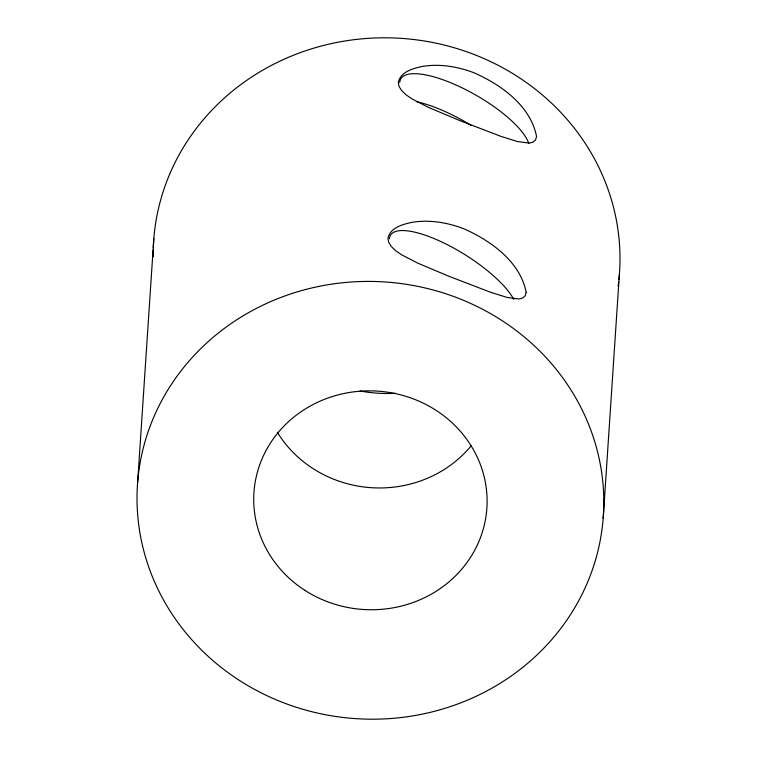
<?xml version="1.0" encoding="UTF-8"?>
<svg xmlns="http://www.w3.org/2000/svg" width="757" height="757" viewBox="0 0 757 757"><rect width="100%" height="100%" fill="white"/><g stroke="black" fill="none" stroke-linecap="round" stroke-linejoin="round"><path stroke-width="1.14" d="M137.651 482.162L153.832 238.559M603.168 518.441A233.468 218.83 3.8 0 0 269.057 302.317A233.468 218.83 3.8 0 0 239.004 680.146A233.468 218.83 3.8 0 0 603.168 518.441L619.349 274.838M153.311 247.709A233.468 218.83 3.8 0 1 401.494 38.38A233.468 218.83 3.8 0 1 618.933 279.399M618.687 281.68A233.468 218.83 3.8 0 1 618.119 286.231M153.198 256.878A233.468 218.83 3.8 0 1 153.245 249.999M395.476 393.318A145.921 136.762 3.8 0 1 360.105 391.019M471.384 445.513A116.729 109.415 3.8 0 1 277.365 432.304M399.753 82.504A73.675 23.344 29.9 0 1 460.256 86.97A73.675 23.344 29.9 0 1 528.783 143.395M416.388 101.646A73.675 23.344 29.9 0 1 470.968 125.284M389.42 238.777A73.855 22.975 32.1 0 1 444.208 243.129A73.855 22.975 32.1 0 1 513.804 299.412M536.552 136.459L535.549 139.903L533.098 142.089L529.19 143.101L517.428 141.55L500.973 136.374L459.442 120.429L428.5 107.399L412.13 98.987L406.017 94.824L401.626 90.556L399.005 86.383L398.305 82.276C400.633 71.764 412.858 68.471 422.113 66.493C439.514 63.503 457.436 66.55 473.825 72.7C501.077 84.699 530.534 105.639 536.552 136.459M526.191 292.363L525.197 295.807L522.746 297.993L518.838 299.006L507.067 297.454L490.612 292.278L449.09 276.343L418.138 263.304L401.768 254.891L395.665 250.737L391.265 246.47L388.653 242.297L387.944 238.181C390.271 227.668 402.506 224.375 411.761 222.397C429.162 219.407 447.084 222.454 463.473 228.614C490.725 240.603 520.173 261.553 526.191 292.363M304.711 590.223A116.729 109.415 3.8 0 0 486.789 509.376A116.729 109.415 3.8 0 0 319.728 401.314A116.729 109.415 3.8 0 0 304.711 590.223"/></g></svg>
